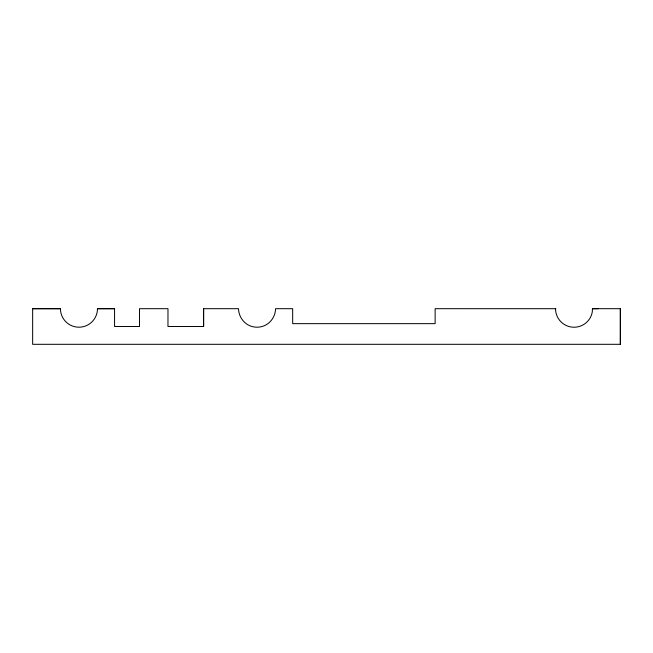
<?xml version="1.0" encoding="UTF-8"?>
<svg xmlns="http://www.w3.org/2000/svg" width="653" height="653" viewBox="0 0 653 653"><rect width="100%" height="100%" fill="white"/><g stroke="black" fill="none" stroke-linecap="round" stroke-linejoin="round"><path stroke-width="0.98" d="M203.614 308.689L203.614 326.5L167.968 326.5L167.984 308.689L139.505 308.689L139.505 326.5L114.569 326.5L114.569 308.689L97.477 308.689A18.521 18.521 0 0 1 78.956 327.21A18.521 18.521 0 0 1 60.435 308.689L32.65 308.689L32.65 344.311L620.35 344.311L620.35 308.689L592.418 308.689L592.32 311.759A18.521 18.521 0 0 1 555.613 310.477L555.67 308.689M592.426 308.706L598.368 308.689M97.468 308.706L114.569 308.689M555.679 308.706L435.135 308.689L435.135 323.651L292.666 323.651L292.666 308.689L275.574 308.689C275.46 315.211 271.901 321.382 266.31 324.737A18.529 18.529 0 0 1 247.781 324.737C242.19 321.382 238.631 315.211 238.516 308.689L203.589 308.689L203.589 326.5M32.65 308.689L60.427 308.706M620.35 308.689L620.35 344.311"/></g></svg>
